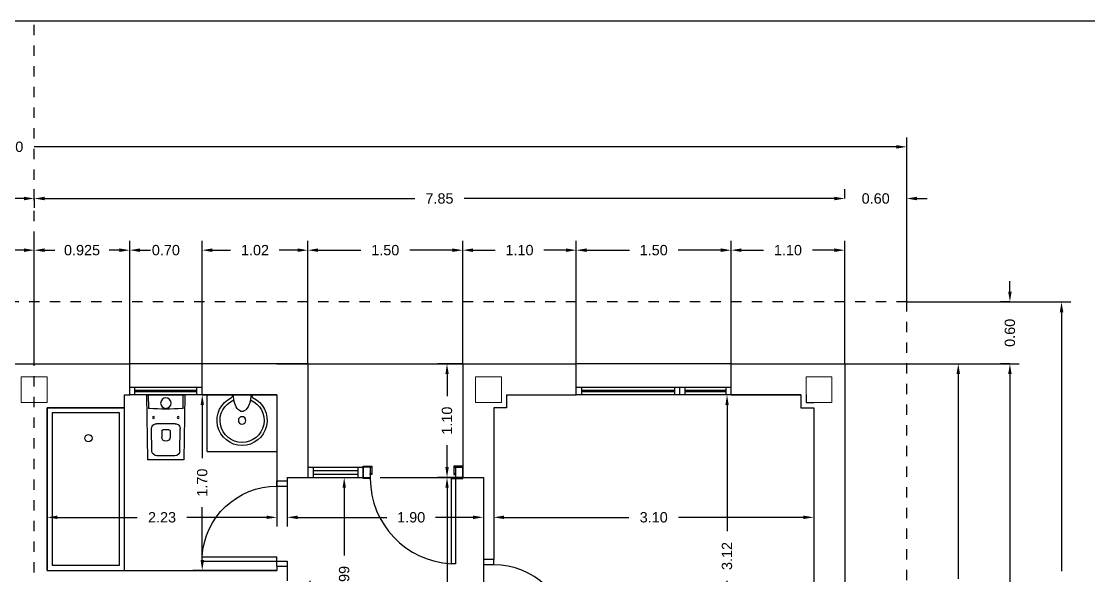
# Model space of a CAD drawing. Header units: millimetres. Extents: x 441156 to 441653, y 4514887 to 4515266.
# Drawn here: x 441307.66 to 441317.99, y 4515212.45 to 4515217.81 of the extents above; entities that cross this region are included whole.
import ezdxf

# ---------------------------------------------------------------- set-up
doc = ezdxf.new("R2010")
doc.units = ezdxf.units.MM
doc.linetypes.add('CONTINUA', pattern=[0])
doc.linetypes.add('RAYITAS', pattern=[0.375, 0.25, -0.125])
doc.layers.add('01_cartela', color=6, linetype='Continuous', plot=False)
for name, color, linetype in [('01_cotas', 254, 'Continuous'), ('01_muros', 1, 'Continuous'), ('01_proyección', 4, 'RAYITAS'), ('01_puertas', 2, 'Continuous'), ('01_sanitarios', 250, 'Continuous'), ('01_tabiques', 3, 'Continuous'), ('01_ventanas', 2, 'Continuous')]:
    doc.layers.add(name, color=color, linetype=linetype)
doc.layers.add('01_pilares baja', color=5, linetype='Continuous', lineweight=20)
doc.styles.add('Estilo1', font='swissel.ttf')
doc.styles.add('ROMANS', font='romans')
doc.dimstyles.new('DECIMAL-50', dxfattribs={"dimtxt": 0.08, "dimasz": 0.15, "dimexe": 0.09, "dimexo": 0, "dimgap": 0.09, "dimtad": 0, "dimzin": 0, "dimdsep": 46, "dimtxsty": 'ROMANS', "dimcen": 0.09, "dimclrt": 6, "dimadec": 0, "dimazin": 0, "dimtfac": 1.38, "dimtix": 1, "dimtofl": 0, "dimtmove": 2, "dimatfit": 3, "dimldrblk": 'OBLIQUE', "dimfxl": 1, "dimtolj": 1, "dimtzin": 0, "dimarcsym": 0})

# ---------------------------------------------------------------- blocks, each defined once
blk = doc.blocks.new('*D72')
at = {"layer": '01_cotas', "color": 0, "linetype": 'CONTINUA', "lineweight": -2, "transparency": 16777216}
for p, q in [((441306.857, 4515214.498), (441306.857, 4515215.688)), ((441307.782, 4515214.498), (441307.782, 4515215.688))]:
    blk.add_line(p, q, dxfattribs=at)
at = {"layer": '01_cotas', "color": 0, "lineweight": -2, "transparency": 16777216}
for p, q in [((441306.757, 4515215.598), (441306.657, 4515215.598)), ((441307.882, 4515215.598), (441307.982, 4515215.598))]:
    blk.add_line(p, q, dxfattribs=at)
at = {"layer": '01_cotas', "color": 0, "transparency": 16777216}
for points in [[(441306.757, 4515215.615), (441306.757, 4515215.581), (441306.857, 4515215.598)], [(441307.882, 4515215.615), (441307.882, 4515215.581), (441307.782, 4515215.598)]]:
    blk.add_solid(points, dxfattribs=at)
at = {"layer": '01_cotas', "color": 7, "transparency": 16777216, "insert": (441307.32, 4515215.598), "char_height": 0.1, "attachment_point": 5, "style": 'Estilo1'}
blk.add_mtext('\\A1;0.925', dxfattribs=at)
blk = doc.blocks.new('*D73')
at = {"layer": '01_cotas', "color": 0, "linetype": 'CONTINUA', "lineweight": -2, "transparency": 16777216}
for p, q in [((441307.782, 4515214.498), (441307.782, 4515215.688)), ((441308.707, 4515214.498), (441308.707, 4515215.688))]:
    blk.add_line(p, q, dxfattribs=at)
at = {"layer": '01_cotas', "color": 0, "lineweight": -2, "transparency": 16777216}
for p, q in [((441307.682, 4515215.598), (441307.582, 4515215.598)), ((441308.807, 4515215.598), (441308.907, 4515215.598))]:
    blk.add_line(p, q, dxfattribs=at)
at = {"layer": '01_cotas', "color": 0, "transparency": 16777216}
for points in [[(441307.682, 4515215.615), (441307.682, 4515215.581), (441307.782, 4515215.598)], [(441308.807, 4515215.615), (441308.807, 4515215.581), (441308.707, 4515215.598)]]:
    blk.add_solid(points, dxfattribs=at)
at = {"layer": '01_cotas', "color": 7, "transparency": 16777216, "insert": (441308.245, 4515215.598), "char_height": 0.1, "attachment_point": 5, "style": 'Estilo1'}
blk.add_mtext('\\A1;0.925', dxfattribs=at)
blk = doc.blocks.new('*D74')
at = {"layer": '01_cotas', "color": 0, "linetype": 'CONTINUA', "lineweight": -2, "transparency": 16777216}
for p, q in [((441308.707, 4515214.498), (441308.707, 4515215.688)), ((441309.407, 4515214.498), (441309.407, 4515215.688))]:
    blk.add_line(p, q, dxfattribs=at)
at = {"layer": '01_cotas', "color": 0, "lineweight": -2, "transparency": 16777216}
for p, q in [((441308.607, 4515215.598), (441308.507, 4515215.598)), ((441309.507, 4515215.598), (441309.607, 4515215.598))]:
    blk.add_line(p, q, dxfattribs=at)
at = {"layer": '01_cotas', "color": 0, "transparency": 16777216}
for points in [[(441308.607, 4515215.615), (441308.607, 4515215.581), (441308.707, 4515215.598)], [(441309.507, 4515215.615), (441309.507, 4515215.581), (441309.407, 4515215.598)]]:
    blk.add_solid(points, dxfattribs=at)
at = {"layer": '01_cotas', "color": 7, "transparency": 16777216, "insert": (441309.057, 4515215.598), "char_height": 0.1, "attachment_point": 5, "style": 'Estilo1'}
blk.add_mtext('\\A1;0.70', dxfattribs=at)
blk = doc.blocks.new('*D75')
at = {"layer": '01_cotas', "color": 0, "linetype": 'CONTINUA', "lineweight": -2, "transparency": 16777216}
for p, q in [((441309.407, 4515214.498), (441309.407, 4515215.688)), ((441310.432, 4515214.498), (441310.432, 4515215.688))]:
    blk.add_line(p, q, dxfattribs=at)
at = {"layer": '01_cotas', "color": 0, "lineweight": -2, "transparency": 16777216}
for p, q in [((441309.507, 4515215.598), (441309.684, 4515215.598)), ((441310.332, 4515215.598), (441310.155, 4515215.598))]:
    blk.add_line(p, q, dxfattribs=at)
at = {"layer": '01_cotas', "color": 0, "transparency": 16777216}
for points in [[(441309.507, 4515215.615), (441309.507, 4515215.581), (441309.407, 4515215.598)], [(441310.332, 4515215.615), (441310.332, 4515215.581), (441310.432, 4515215.598)]]:
    blk.add_solid(points, dxfattribs=at)
at = {"layer": '01_cotas', "color": 7, "transparency": 16777216, "insert": (441309.92, 4515215.598), "char_height": 0.1, "attachment_point": 5, "style": 'Estilo1'}
blk.add_mtext('\\A1;1.02', dxfattribs=at)
blk = doc.blocks.new('*D76')
at = {"layer": '01_cotas', "color": 0, "linetype": 'CONTINUA', "lineweight": -2, "transparency": 16777216}
for p, q in [((441310.432, 4515214.498), (441310.432, 4515215.688)), ((441311.932, 4515214.498), (441311.932, 4515215.688))]:
    blk.add_line(p, q, dxfattribs=at)
at = {"layer": '01_cotas', "color": 0, "lineweight": -2, "transparency": 16777216}
for p, q in [((441310.532, 4515215.598), (441310.946, 4515215.598)), ((441311.832, 4515215.598), (441311.419, 4515215.598))]:
    blk.add_line(p, q, dxfattribs=at)
at = {"layer": '01_cotas', "color": 0, "transparency": 16777216}
for points in [[(441310.532, 4515215.615), (441310.532, 4515215.581), (441310.432, 4515215.598)], [(441311.832, 4515215.615), (441311.832, 4515215.581), (441311.932, 4515215.598)]]:
    blk.add_solid(points, dxfattribs=at)
at = {"layer": '01_cotas', "color": 7, "transparency": 16777216, "insert": (441311.182, 4515215.598), "char_height": 0.1, "attachment_point": 5, "style": 'Estilo1'}
blk.add_mtext('\\A1;1.50', dxfattribs=at)
blk = doc.blocks.new('*D77')
at = {"layer": '01_cotas', "color": 0, "linetype": 'CONTINUA', "lineweight": -2, "transparency": 16777216}
for p, q in [((441311.932, 4515214.498), (441311.932, 4515215.688)), ((441313.032, 4515214.498), (441313.032, 4515215.688))]:
    blk.add_line(p, q, dxfattribs=at)
at = {"layer": '01_cotas', "color": 0, "lineweight": -2, "transparency": 16777216}
for p, q in [((441312.032, 4515215.598), (441312.246, 4515215.598)), ((441312.932, 4515215.598), (441312.719, 4515215.598))]:
    blk.add_line(p, q, dxfattribs=at)
at = {"layer": '01_cotas', "color": 0, "transparency": 16777216}
for points in [[(441312.032, 4515215.615), (441312.032, 4515215.581), (441311.932, 4515215.598)], [(441312.932, 4515215.615), (441312.932, 4515215.581), (441313.032, 4515215.598)]]:
    blk.add_solid(points, dxfattribs=at)
at = {"layer": '01_cotas', "color": 7, "transparency": 16777216, "insert": (441312.482, 4515215.598), "char_height": 0.1, "attachment_point": 5, "style": 'Estilo1'}
blk.add_mtext('\\A1;1.10', dxfattribs=at)
blk = doc.blocks.new('*D78')
at = {"layer": '01_cotas', "color": 0, "linetype": 'CONTINUA', "lineweight": -2, "transparency": 16777216}
for p, q in [((441313.032, 4515214.498), (441313.032, 4515215.688)), ((441314.532, 4515214.498), (441314.532, 4515215.688))]:
    blk.add_line(p, q, dxfattribs=at)
at = {"layer": '01_cotas', "color": 0, "lineweight": -2, "transparency": 16777216}
for p, q in [((441313.132, 4515215.598), (441313.546, 4515215.598)), ((441314.432, 4515215.598), (441314.019, 4515215.598))]:
    blk.add_line(p, q, dxfattribs=at)
at = {"layer": '01_cotas', "color": 0, "transparency": 16777216}
for points in [[(441313.132, 4515215.615), (441313.132, 4515215.581), (441313.032, 4515215.598)], [(441314.432, 4515215.615), (441314.432, 4515215.581), (441314.532, 4515215.598)]]:
    blk.add_solid(points, dxfattribs=at)
at = {"layer": '01_cotas', "color": 7, "transparency": 16777216, "insert": (441313.782, 4515215.598), "char_height": 0.1, "attachment_point": 5, "style": 'Estilo1'}
blk.add_mtext('\\A1;1.50', dxfattribs=at)
blk = doc.blocks.new('*D79')
at = {"layer": '01_cotas', "color": 0, "linetype": 'CONTINUA', "lineweight": -2, "transparency": 16777216}
for p, q in [((441314.532, 4515214.498), (441314.532, 4515215.688)), ((441315.632, 4515214.498), (441315.632, 4515215.688))]:
    blk.add_line(p, q, dxfattribs=at)
at = {"layer": '01_cotas', "color": 0, "lineweight": -2, "transparency": 16777216}
for p, q in [((441314.632, 4515215.598), (441314.846, 4515215.598)), ((441315.532, 4515215.598), (441315.319, 4515215.598))]:
    blk.add_line(p, q, dxfattribs=at)
at = {"layer": '01_cotas', "color": 0, "transparency": 16777216}
for points in [[(441314.632, 4515215.615), (441314.632, 4515215.581), (441314.532, 4515215.598)], [(441315.532, 4515215.615), (441315.532, 4515215.581), (441315.632, 4515215.598)]]:
    blk.add_solid(points, dxfattribs=at)
at = {"layer": '01_cotas', "color": 7, "transparency": 16777216, "insert": (441315.082, 4515215.598), "char_height": 0.1, "attachment_point": 5, "style": 'Estilo1'}
blk.add_mtext('\\A1;1.10', dxfattribs=at)
blk = doc.blocks.new('*D80')
at = {"layer": '01_cotas', "color": 0, "linetype": 'CONTINUA', "lineweight": -2, "transparency": 16777216}
for p, q in [((441299.332, 4515215.098), (441299.332, 4515216.688)), ((441316.232, 4515215.098), (441316.232, 4515216.688))]:
    blk.add_line(p, q, dxfattribs=at)
at = {"layer": '01_cotas', "color": 0, "lineweight": -2, "transparency": 16777216}
for p, q in [((441299.432, 4515216.598), (441307.22, 4515216.598)), ((441316.132, 4515216.598), (441307.782, 4515216.598))]:
    blk.add_line(p, q, dxfattribs=at)
at = {"layer": '01_cotas', "color": 0, "transparency": 16777216}
for points in [[(441299.432, 4515216.615), (441299.432, 4515216.581), (441299.332, 4515216.598)], [(441316.132, 4515216.615), (441316.132, 4515216.581), (441316.232, 4515216.598)]]:
    blk.add_solid(points, dxfattribs=at)
at = {"layer": '01_cotas', "color": 7, "transparency": 16777216, "insert": (441307.501, 4515216.598), "char_height": 0.1, "attachment_point": 5, "style": 'Estilo1'}
blk.add_mtext('\\A1;16.90', dxfattribs=at)
blk = doc.blocks.new('*D85')
at = {"layer": '01_cotas', "color": 0, "linetype": 'CONTINUA', "lineweight": -2, "transparency": 16777216}
for p, q in [((441315.632, 4515216.098), (441315.632, 4515216.188)), ((441316.232, 4515215.098), (441316.232, 4515216.188))]:
    blk.add_line(p, q, dxfattribs=at)
at = {"layer": '01_cotas', "color": 0, "lineweight": -2, "transparency": 16777216}
for p, q in [((441315.532, 4515216.098), (441315.432, 4515216.098)), ((441316.332, 4515216.098), (441316.432, 4515216.098))]:
    blk.add_line(p, q, dxfattribs=at)
at = {"layer": '01_cotas', "color": 0, "transparency": 16777216}
for points in [[(441315.532, 4515216.115), (441315.532, 4515216.081), (441315.632, 4515216.098)], [(441316.332, 4515216.115), (441316.332, 4515216.081), (441316.232, 4515216.098)]]:
    blk.add_solid(points, dxfattribs=at)
at = {"layer": '01_cotas', "color": 7, "transparency": 16777216, "insert": (441315.932, 4515216.098), "char_height": 0.1, "attachment_point": 5, "style": 'Estilo1'}
blk.add_mtext('\\A1;0.60', dxfattribs=at)
blk = doc.blocks.new('*D119')
at = {"layer": '01_cotas', "color": 0, "linetype": 'CONTINUA', "lineweight": -2, "transparency": 16777216}
for p, q in [((441299.932, 4515216.098), (441299.932, 4515216.188)), ((441307.782, 4515216.098), (441307.782, 4515216.008))]:
    blk.add_line(p, q, dxfattribs=at)
at = {"layer": '01_cotas', "color": 0, "lineweight": -2, "transparency": 16777216}
for p, q in [((441300.032, 4515216.098), (441303.618, 4515216.098)), ((441307.682, 4515216.098), (441304.097, 4515216.098))]:
    blk.add_line(p, q, dxfattribs=at)
at = {"layer": '01_cotas', "color": 0, "transparency": 16777216}
for points in [[(441300.032, 4515216.115), (441300.032, 4515216.081), (441299.932, 4515216.098)], [(441307.682, 4515216.115), (441307.682, 4515216.081), (441307.782, 4515216.098)]]:
    blk.add_solid(points, dxfattribs=at)
at = {"layer": '01_cotas', "color": 7, "transparency": 16777216, "insert": (441303.857, 4515216.098), "char_height": 0.1, "attachment_point": 5, "style": 'Estilo1'}
blk.add_mtext('\\A1;7.85', dxfattribs=at)
blk = doc.blocks.new('*D120')
at = {"layer": '01_cotas', "color": 0, "linetype": 'CONTINUA', "lineweight": -2, "transparency": 16777216}
for p, q in [((441307.782, 4515216.098), (441307.782, 4515216.188)), ((441315.632, 4515216.098), (441315.632, 4515216.188))]:
    blk.add_line(p, q, dxfattribs=at)
at = {"layer": '01_cotas', "color": 0, "lineweight": -2, "transparency": 16777216}
for p, q in [((441307.882, 4515216.098), (441311.468, 4515216.098)), ((441315.532, 4515216.098), (441311.947, 4515216.098))]:
    blk.add_line(p, q, dxfattribs=at)
at = {"layer": '01_cotas', "color": 0, "transparency": 16777216}
for points in [[(441307.882, 4515216.115), (441307.882, 4515216.081), (441307.782, 4515216.098)], [(441315.532, 4515216.115), (441315.532, 4515216.081), (441315.632, 4515216.098)]]:
    blk.add_solid(points, dxfattribs=at)
at = {"layer": '01_cotas', "color": 7, "transparency": 16777216, "insert": (441311.707, 4515216.098), "char_height": 0.1, "attachment_point": 5, "style": 'Estilo1'}
blk.add_mtext('\\A1;7.85', dxfattribs=at)
blk = doc.blocks.new('P725-10')
for p, q in [((-0.05, 0.824), (-0.091, 0.824)), ((-0.091, 0.824), (-0.091, 0.1)), ((-0.05, 0.824), (-0.05, 0)), ((-0.775, 0.1), (-0.825, 0.1)), ((-0.825, 0), (-0.775, 0)), ((-0.775, 0.1), (-0.775, 0)), ((0, 0.1), (-0.091, 0.1)), ((-0.05, 0), (0, 0))]:
    blk.add_line(p, q)
blk.add_arc((-0.05, 0.1), 0.725, 93.2758, 180)
blk = doc.blocks.new('duravit inodoro cisterna')
at = {"layer": '01_sanitarios', "linetype": 'Continuous'}
for p, q in [((-0.136, 0.541), (-0.14, 0.331)), ((0.086, 0.59), (-0.086, 0.59)), ((0.136, 0.541), (0.14, 0.331)), ((-0.04, 0.35), (-0.04, 0.41)), ((0.03, 0.34), (-0.03, 0.34)), ((0.04, 0.35), (0.04, 0.41)), ((0.09, 0.28), (-0.09, 0.28)), ((-0.166, 0.127), (-0.168, 0)), ((0.166, 0.127), (0.168, 0))]:
    blk.add_line(p, q, dxfattribs=at)
at = {"layer": '01_sanitarios', "linetype": 'Continuous', "flags": 128}
blk.add_lwpolyline([(0.181, 0, 0.414214), (0.185, 0.004), (0.185, 0.005), (0.175, 0.626, 0.436396), (0.171, 0.63), (-0.171, 0.63, 0.436396), (-0.175, 0.626), (-0.185, 0.005), (-0.185, 0.004, 0.414214), (-0.181, 0)], format="xyb", close=True, dxfattribs=at)
at = {"layer": '01_sanitarios', "linetype": 'Continuous'}
for centre, radius in [((-0.12, 0.22), 0.01), ((0.12, 0.22), 0.01), ((0, 0.08), 0.051)]:
    blk.add_circle(centre, radius, dxfattribs=at)
for centre, radius, start, end in [((-0.086, 0.54), 0.05, 90, 179.076), ((0.086, 0.54), 0.05, 0.924, 90), ((0, 0.41), 0.04, 0, 180), ((-0.09, 0.33), 0.05, 179.076, 270), ((-0.03, 0.35), 0.01, 180, 270), ((0.03, 0.35), 0.01, 270, 0), ((0.09, 0.33), 0.05, 270, 0.924), ((-0.159, 0.127), 0.007, 93.0641, 179.076), ((0, -2.844), 2.982, 86.9359, 93.0641), ((0.159, 0.127), 0.007, 0.924, 86.9359)]:
    blk.add_arc(centre, radius, start, end, dxfattribs=at)
blk = doc.blocks.new('lav-encimera 2')
at = {"layer": '01_sanitarios'}
for p, q in [((-0.174, -0.017), (-0.174, 0.017)), ((-0.003, 0.107), (-0.019, 0.107)), ((0, 0.104), (0, -0.104)), ((-0.003, -0.107), (-0.019, -0.107))]:
    blk.add_line(p, q, dxfattribs=at)
blk.add_circle((-0.275, 0), 0.04, dxfattribs=at)
for centre, radius, start, end in [((-0.275, 0), 0.27, 24.8749, 335.1251), ((-0.275, 0), 0.237, 22.0656, 338.0564), ((-0.122, 0), 0.0553, 135.6956, 162.5904), ((-0.047, -0.072), 0.159, 106.8165, 135.6956), ((-0.003, -0.217), 0.311, 89.383, 106.8165), ((-0.018, 0.121), 0.0142, 210.5291, 266.214), ((-0.003, 0.104), 0.003, 360, 83.3159), ((-0.122, 0), 0.0553, 197.9532, 224.3044), ((-0.047, 0.073), 0.159, 224.3044, 253.1835), ((-0.003, 0.218), 0.311, 253.1835, 270.617), ((-0.018, -0.121), 0.0142, 93.786, 149.4709), ((-0.003, -0.104), 0.003, 276.6841, 360)]:
    blk.add_arc(centre, radius, start, end, dxfattribs=at)
blk = doc.blocks.new('*D584')
at = {"layer": '01_cotas', "color": 0, "linetype": 'CONTINUA', "lineweight": -2, "transparency": 16777216}
for p, q in [((441315.632, 4515214.498), (441316.822, 4515214.498)), ((441315.632, 4515209.853), (441316.822, 4515209.853))]:
    blk.add_line(p, q, dxfattribs=at)
at = {"layer": '01_cotas', "color": 0, "lineweight": -2, "transparency": 16777216}
for p, q in [((441316.732, 4515214.398), (441316.732, 4515212.416)), ((441316.732, 4515209.953), (441316.732, 4515211.935))]:
    blk.add_line(p, q, dxfattribs=at)
at = {"layer": '01_cotas', "color": 0, "transparency": 16777216}
for points in [[(441316.715, 4515214.398), (441316.749, 4515214.398), (441316.732, 4515214.498)], [(441316.715, 4515209.953), (441316.749, 4515209.953), (441316.732, 4515209.853)]]:
    blk.add_solid(points, dxfattribs=at)
at = {"layer": '01_cotas', "color": 7, "transparency": 16777216, "insert": (441316.732, 4515212.176), "char_height": 0.1, "attachment_point": 5, "rotation": 90, "style": 'Estilo1'}
blk.add_mtext('\\A1;4.65', dxfattribs=at)
blk = doc.blocks.new('*D587')
at = {"layer": '01_cotas', "color": 0, "linetype": 'CONTINUA', "lineweight": -2, "transparency": 16777216}
for p, q in [((441315.632, 4515214.498), (441317.322, 4515214.498)), ((441315.632, 4515204.998), (441317.322, 4515204.998))]:
    blk.add_line(p, q, dxfattribs=at)
at = {"layer": '01_cotas', "color": 0, "lineweight": -2, "transparency": 16777216}
for p, q in [((441317.232, 4515214.398), (441317.232, 4515209.989)), ((441317.232, 4515205.098), (441317.232, 4515209.507))]:
    blk.add_line(p, q, dxfattribs=at)
at = {"layer": '01_cotas', "color": 0, "transparency": 16777216}
for points in [[(441317.215, 4515214.398), (441317.249, 4515214.398), (441317.232, 4515214.498)], [(441317.215, 4515205.098), (441317.249, 4515205.098), (441317.232, 4515204.998)]]:
    blk.add_solid(points, dxfattribs=at)
at = {"layer": '01_cotas', "color": 7, "transparency": 16777216, "insert": (441317.232, 4515209.748), "char_height": 0.1, "attachment_point": 5, "rotation": 90, "style": 'Estilo1'}
blk.add_mtext('\\A1;9.50', dxfattribs=at)
blk = doc.blocks.new('*D588')
at = {"layer": '01_cotas', "color": 0, "linetype": 'CONTINUA', "lineweight": -2, "transparency": 16777216}
for p, q in [((441316.232, 4515215.098), (441317.822, 4515215.098)), ((441316.232, 4515209.403), (441317.822, 4515209.403))]:
    blk.add_line(p, q, dxfattribs=at)
at = {"layer": '01_cotas', "color": 0, "lineweight": -2, "transparency": 16777216}
for p, q in [((441317.732, 4515214.998), (441317.732, 4515212.491)), ((441317.732, 4515209.503), (441317.732, 4515212.01))]:
    blk.add_line(p, q, dxfattribs=at)
at = {"layer": '01_cotas', "color": 0, "transparency": 16777216}
for points in [[(441317.715, 4515214.998), (441317.749, 4515214.998), (441317.732, 4515215.098)], [(441317.715, 4515209.503), (441317.749, 4515209.503), (441317.732, 4515209.403)]]:
    blk.add_solid(points, dxfattribs=at)
at = {"layer": '01_cotas', "color": 7, "transparency": 16777216, "insert": (441317.732, 4515212.251), "char_height": 0.1, "attachment_point": 5, "rotation": 90, "style": 'Estilo1'}
blk.add_mtext('\\A1;5.70', dxfattribs=at)
blk = doc.blocks.new('*D589')
at = {"layer": '01_cotas', "color": 0, "lineweight": -2, "transparency": 16777216}
for p, q in [((441317.232, 4515215.198), (441317.232, 4515215.298)), ((441317.232, 4515214.398), (441317.232, 4515214.298))]:
    blk.add_line(p, q, dxfattribs=at)
at = {"layer": '01_cotas', "color": 0, "linetype": 'CONTINUA', "lineweight": -2, "transparency": 16777216}
for p, q in [((441317.232, 4515215.098), (441317.142, 4515215.098)), ((441317.232, 4515214.498), (441317.142, 4515214.498))]:
    blk.add_line(p, q, dxfattribs=at)
at = {"layer": '01_cotas', "color": 0, "transparency": 16777216}
for points in [[(441317.215, 4515215.198), (441317.249, 4515215.198), (441317.232, 4515215.098)], [(441317.215, 4515214.398), (441317.249, 4515214.398), (441317.232, 4515214.498)]]:
    blk.add_solid(points, dxfattribs=at)
at = {"layer": '01_cotas', "color": 7, "transparency": 16777216, "insert": (441317.232, 4515214.798), "char_height": 0.1, "attachment_point": 5, "rotation": 90, "style": 'Estilo1'}
blk.add_mtext('\\A1;0.60', dxfattribs=at)
blk = doc.blocks.new('*D592')
at = {"layer": '01_cotas', "color": 0, "linetype": 'CONTINUA', "lineweight": -2, "transparency": 16777216}
for p, q in [((441312.232, 4515213.69), (441312.232, 4515212.922)), ((441315.332, 4515213.69), (441315.332, 4515212.922))]:
    blk.add_line(p, q, dxfattribs=at)
at = {"layer": '01_cotas', "color": 0, "lineweight": -2, "transparency": 16777216}
for p, q in [((441312.332, 4515213.012), (441313.542, 4515213.012)), ((441315.232, 4515213.012), (441314.022, 4515213.012))]:
    blk.add_line(p, q, dxfattribs=at)
at = {"layer": '01_cotas', "color": 0, "transparency": 16777216}
for points in [[(441312.332, 4515213.029), (441312.332, 4515212.996), (441312.232, 4515213.012)], [(441315.232, 4515213.029), (441315.232, 4515212.996), (441315.332, 4515213.012)]]:
    blk.add_solid(points, dxfattribs=at)
at = {"layer": '01_cotas', "color": 7, "transparency": 16777216, "insert": (441313.782, 4515213.012), "char_height": 0.1, "attachment_point": 5, "style": 'Estilo1'}
blk.add_mtext('\\A1;3.10', dxfattribs=at)
blk = doc.blocks.new('*D593')
at = {"layer": '01_cotas', "color": 0, "linetype": 'CONTINUA', "lineweight": -2, "transparency": 16777216}
for p, q in [((441315.207, 4515214.198), (441314.402, 4515214.198)), ((441315.112, 4515211.078), (441314.402, 4515211.078))]:
    blk.add_line(p, q, dxfattribs=at)
at = {"layer": '01_cotas', "color": 0, "lineweight": -2, "transparency": 16777216}
for p, q in [((441314.492, 4515214.098), (441314.492, 4515212.877)), ((441314.492, 4515211.178), (441314.492, 4515212.399))]:
    blk.add_line(p, q, dxfattribs=at)
at = {"layer": '01_cotas', "color": 0, "transparency": 16777216}
for points in [[(441314.476, 4515214.098), (441314.509, 4515214.098), (441314.492, 4515214.198)], [(441314.476, 4515211.178), (441314.509, 4515211.178), (441314.492, 4515211.078)]]:
    blk.add_solid(points, dxfattribs=at)
at = {"layer": '01_cotas', "color": 7, "transparency": 16777216, "insert": (441314.492, 4515212.638), "char_height": 0.1, "attachment_point": 5, "rotation": 90, "style": 'Estilo1'}
blk.add_mtext('\\A1;3.12', dxfattribs=at)
blk = doc.blocks.new('*D594')
at = {"layer": '01_cotas', "color": 0, "linetype": 'CONTINUA', "lineweight": -2, "transparency": 16777216}
for p, q in [((441310.232, 4515213.398), (441310.232, 4515212.922)), ((441312.132, 4515213.398), (441312.132, 4515212.922))]:
    blk.add_line(p, q, dxfattribs=at)
at = {"layer": '01_cotas', "color": 0, "lineweight": -2, "transparency": 16777216}
for p, q in [((441310.332, 4515213.012), (441311.197, 4515213.012)), ((441312.032, 4515213.012), (441311.67, 4515213.012))]:
    blk.add_line(p, q, dxfattribs=at)
at = {"layer": '01_cotas', "color": 0, "transparency": 16777216}
for points in [[(441310.332, 4515213.029), (441310.332, 4515212.996), (441310.232, 4515213.012)], [(441312.032, 4515213.029), (441312.032, 4515212.996), (441312.132, 4515213.012)]]:
    blk.add_solid(points, dxfattribs=at)
at = {"layer": '01_cotas', "color": 7, "transparency": 16777216, "insert": (441311.433, 4515213.012), "char_height": 0.1, "attachment_point": 5, "style": 'Estilo1'}
blk.add_mtext('\\A1;1.90', dxfattribs=at)
blk = doc.blocks.new('*D595')
at = {"layer": '01_cotas', "color": 0, "linetype": 'CONTINUA', "lineweight": -2, "transparency": 16777216}
for p, q in [((441312.132, 4515212.604), (441312.132, 4515211.965)), ((441310.452, 4515212.398), (441310.452, 4515211.965))]:
    blk.add_line(p, q, dxfattribs=at)
at = {"layer": '01_cotas', "color": 0, "lineweight": -2, "transparency": 16777216}
for p, q in [((441310.552, 4515212.055), (441311.056, 4515212.055)), ((441312.032, 4515212.055), (441311.529, 4515212.055))]:
    blk.add_line(p, q, dxfattribs=at)
at = {"layer": '01_cotas', "color": 0, "transparency": 16777216}
for points in [[(441310.552, 4515212.071), (441310.552, 4515212.038), (441310.452, 4515212.055)], [(441312.032, 4515212.071), (441312.032, 4515212.038), (441312.132, 4515212.055)]]:
    blk.add_solid(points, dxfattribs=at)
at = {"layer": '01_cotas', "color": 7, "transparency": 16777216, "insert": (441311.292, 4515212.055), "char_height": 0.1, "attachment_point": 5, "style": 'Estilo1'}
blk.add_mtext('\\A1;1.68', dxfattribs=at)
blk = doc.blocks.new('*D600')
at = {"layer": '01_cotas', "color": 0, "linetype": 'CONTINUA', "lineweight": -2, "transparency": 16777216}
for p, q in [((441307.907, 4515213.364), (441307.907, 4515212.922)), ((441310.132, 4515213.364), (441310.132, 4515212.922))]:
    blk.add_line(p, q, dxfattribs=at)
at = {"layer": '01_cotas', "color": 0, "lineweight": -2, "transparency": 16777216}
for p, q in [((441308.007, 4515213.012), (441308.78, 4515213.012)), ((441310.032, 4515213.012), (441309.26, 4515213.012))]:
    blk.add_line(p, q, dxfattribs=at)
at = {"layer": '01_cotas', "color": 0, "transparency": 16777216}
for points in [[(441308.007, 4515213.029), (441308.007, 4515212.996), (441307.907, 4515213.012)], [(441310.032, 4515213.029), (441310.032, 4515212.996), (441310.132, 4515213.012)]]:
    blk.add_solid(points, dxfattribs=at)
at = {"layer": '01_cotas', "color": 7, "transparency": 16777216, "insert": (441309.02, 4515213.012), "char_height": 0.1, "attachment_point": 5, "style": 'Estilo1'}
blk.add_mtext('\\A1;2.23', dxfattribs=at)
blk = doc.blocks.new('*D601')
at = {"layer": '01_cotas', "color": 0, "linetype": 'CONTINUA', "lineweight": -2, "transparency": 16777216}
for p, q in [((441310.132, 4515214.198), (441309.319, 4515214.198)), ((441310.132, 4515212.498), (441309.319, 4515212.498))]:
    blk.add_line(p, q, dxfattribs=at)
at = {"layer": '01_cotas', "color": 0, "lineweight": -2, "transparency": 16777216}
for p, q in [((441309.409, 4515214.098), (441309.409, 4515213.584)), ((441309.409, 4515212.598), (441309.409, 4515213.112))]:
    blk.add_line(p, q, dxfattribs=at)
at = {"layer": '01_cotas', "color": 0, "transparency": 16777216}
for points in [[(441309.393, 4515214.098), (441309.426, 4515214.098), (441309.409, 4515214.198)], [(441309.393, 4515212.598), (441309.426, 4515212.598), (441309.409, 4515212.498)]]:
    blk.add_solid(points, dxfattribs=at)
at = {"layer": '01_cotas', "color": 7, "transparency": 16777216, "insert": (441309.409, 4515213.348), "char_height": 0.1, "attachment_point": 5, "rotation": 90, "style": 'Estilo1'}
blk.add_mtext('\\A1;1.70', dxfattribs=at)
blk = doc.blocks.new('*D602')
at = {"layer": '01_cotas', "color": 0, "linetype": 'CONTINUA', "lineweight": -2, "transparency": 16777216}
for p, q in [((441310.765, 4515213.398), (441310.874, 4515213.398)), ((441310.765, 4515211.413), (441310.874, 4515211.413))]:
    blk.add_line(p, q, dxfattribs=at)
at = {"layer": '01_cotas', "color": 0, "lineweight": -2, "transparency": 16777216}
for p, q in [((441310.784, 4515213.298), (441310.784, 4515212.642)), ((441310.784, 4515211.513), (441310.784, 4515212.169))]:
    blk.add_line(p, q, dxfattribs=at)
at = {"layer": '01_cotas', "color": 0, "transparency": 16777216}
for points in [[(441310.768, 4515213.298), (441310.801, 4515213.298), (441310.784, 4515213.398)], [(441310.768, 4515211.513), (441310.801, 4515211.513), (441310.784, 4515211.413)]]:
    blk.add_solid(points, dxfattribs=at)
at = {"layer": '01_cotas', "color": 7, "transparency": 16777216, "insert": (441310.784, 4515212.406), "char_height": 0.1, "attachment_point": 5, "rotation": 90, "style": 'Estilo1'}
blk.add_mtext('\\A1;1.99', dxfattribs=at)
blk = doc.blocks.new('*D609')
at = {"layer": '01_cotas', "color": 0, "linetype": 'CONTINUA', "lineweight": -2, "transparency": 16777216}
for p, q in [((441311.132, 4515213.398), (441311.87, 4515213.398)), ((441311.132, 4515209.868), (441311.87, 4515209.868))]:
    blk.add_line(p, q, dxfattribs=at)
at = {"layer": '01_cotas', "color": 0, "lineweight": -2, "transparency": 16777216}
for p, q in [((441311.78, 4515213.298), (441311.78, 4515211.873)), ((441311.78, 4515209.968), (441311.78, 4515211.393))]:
    blk.add_line(p, q, dxfattribs=at)
at = {"layer": '01_cotas', "color": 0, "transparency": 16777216}
for points in [[(441311.764, 4515213.298), (441311.797, 4515213.298), (441311.78, 4515213.398)], [(441311.764, 4515209.968), (441311.797, 4515209.968), (441311.78, 4515209.868)]]:
    blk.add_solid(points, dxfattribs=at)
at = {"layer": '01_cotas', "color": 7, "transparency": 16777216, "insert": (441311.78, 4515211.633), "char_height": 0.1, "attachment_point": 5, "rotation": 90, "style": 'Estilo1'}
blk.add_mtext('\\A1;3.53', dxfattribs=at)
blk = doc.blocks.new('*D610')
at = {"layer": '01_cotas', "color": 0, "linetype": 'CONTINUA', "lineweight": -2, "transparency": 16777216}
for p, q in [((441311.932, 4515214.498), (441311.69, 4515214.498)), ((441311.932, 4515213.398), (441311.69, 4515213.398))]:
    blk.add_line(p, q, dxfattribs=at)
at = {"layer": '01_cotas', "color": 0, "lineweight": -2, "transparency": 16777216}
for p, q in [((441311.78, 4515214.398), (441311.78, 4515214.184)), ((441311.78, 4515213.498), (441311.78, 4515213.712))]:
    blk.add_line(p, q, dxfattribs=at)
at = {"layer": '01_cotas', "color": 0, "transparency": 16777216}
for points in [[(441311.764, 4515214.398), (441311.797, 4515214.398), (441311.78, 4515214.498)], [(441311.764, 4515213.498), (441311.797, 4515213.498), (441311.78, 4515213.398)]]:
    blk.add_solid(points, dxfattribs=at)
at = {"layer": '01_cotas', "color": 7, "transparency": 16777216, "insert": (441311.78, 4515213.948), "char_height": 0.1, "attachment_point": 5, "rotation": 90, "style": 'Estilo1'}
blk.add_mtext('\\A1;1.10', dxfattribs=at)

msp = doc.modelspace()

# ---------------------------------------------------------------- linework, layer by layer
at = {"layer": '01_cartela', "color": 1}
msp.add_lwpolyline([(441294.271, 4515217.813), (441294.271, 4515196.278), (441324.909, 4515196.278), (441324.909, 4515217.813)], close=True, dxfattribs=at)
at = {"layer": '01_muros'}
for p, q in [((441306.857, 4515214.498, 0), (441308.707, 4515214.498, 0)), ((441308.707, 4515214.198, 0), (441308.707, 4515214.498, 0)), ((441310.432, 4515214.498, 0), (441309.407, 4515214.498, 0)), ((441309.407, 4515214.198, 0), (441309.407, 4515214.498, 0)), ((441310.132, 4515214.498, 0), (441310.432, 4515214.498, 0)), ((441310.432, 4515214.498, 0), (441310.432, 4515213.398, 0)), ((441311.932, 4515214.498, 0), (441313.032, 4515214.498, 0)), ((441311.932, 4515214.498, 0), (441311.932, 4515213.398, 0)), ((441313.032, 4515214.198, 0), (441313.032, 4515214.498, 0)), ((441314.532, 4515214.498, 0), (441315.632, 4515214.498, 0)), ((441314.532, 4515214.198, 0), (441314.532, 4515214.498, 0)), ((441315.632, 4515214.498, 0), (441315.632, 4515209.853, 0)), ((441315.257, 4515214.198, 0), (441315.257, 4515214.123, 0)), ((441315.257, 4515214.123, 0), (441315.332, 4515214.123, 0))]:
    msp.add_line(p, q, dxfattribs=at)
at = {"layer": '01_pilares baja'}
for points in [[(441307.657, 4515214.373), (441307.907, 4515214.373), (441307.907, 4515214.123), (441307.657, 4515214.123), (441307.657, 4515214.373)], [(441312.057, 4515214.123), (441312.307, 4515214.123), (441312.307, 4515214.373), (441312.057, 4515214.373), (441312.057, 4515214.123)], [(441315.257, 4515214.123), (441315.507, 4515214.123), (441315.507, 4515214.373), (441315.257, 4515214.373), (441315.257, 4515214.123)]]:
    msp.add_lwpolyline(points, close=True, dxfattribs=at)
at = {"layer": '01_proyección', "color": 10, "ltscale": 0.25}
msp.add_line((441307.782, 4515196.278, 0), (441307.782, 4515217.813, 0), dxfattribs=at)
at = {"layer": '01_proyección', "color": 120, "ltscale": 0.25, "elevation": 0}
msp.add_lwpolyline([(441315.632, 4515209.403), (441316.232, 4515209.403), (441316.232, 4515215.098), (441299.332, 4515215.098), (441299.332, 4515209.403), (441299.932, 4515209.403)], dxfattribs=at)
at = {"layer": '01_puertas', "color": 2, "linetype": 'CONTINUA'}
for p, q in [((441310.432, 4515213.498, 0), (441310.967, 4515213.498, 0)), ((441310.482, 4515213.498, 0), (441310.482, 4515213.398, 0)), ((441310.482, 4515213.465, 0), (441310.917, 4515213.465, 0)), ((441310.917, 4515213.498, 0), (441310.917, 4515213.398, 0)), ((441310.967, 4515213.498, 0), (441310.967, 4515213.398, 0)), ((441311.052, 4515213.498, 0), (441311.052, 4515213.438, 0)), ((441311.847, 4515213.498, 0), (441311.847, 4515213.438, 0)), ((441310.432, 4515213.398, 0), (441310.967, 4515213.398, 0)), ((441310.482, 4515213.431, 0), (441310.917, 4515213.431, 0)), ((441311.037, 4515213.428, 0), (441311.037, 4515213.398, 0)), ((441311.862, 4515213.428, 0), (441311.862, 4515213.398, 0)), ((441311.922, 4515213.398, 0), (441311.862, 4515213.398, 0))]:
    msp.add_line(p, q, dxfattribs=at)
at = {"layer": '01_puertas', "color": 2, "linetype": 'CONTINUA', "elevation": 0}
for points in [[(441311.052, 4515213.508), (441311.052, 4515213.498), (441310.967, 4515213.498), (441310.967, 4515213.508)], [(441311.847, 4515213.508), (441311.847, 4515213.498), (441311.932, 4515213.498), (441311.932, 4515213.508)], [(441311.862, 4515213.398), (441311.932, 4515213.398), (441311.932, 4515213.498), (441311.862, 4515213.498)], [(441311.037, 4515213.398), (441311.037, 4515213.388), (441310.967, 4515213.388), (441310.967, 4515213.398)], [(441311.052, 4515213.438), (441311.052, 4515213.428), (441311.037, 4515213.428), (441311.037, 4515213.438)], [(441311.862, 4515213.388), (441311.862, 4515212.563), (441311.822, 4515212.563), (441311.822, 4515213.388)], [(441311.847, 4515213.438), (441311.847, 4515213.428), (441311.862, 4515213.428), (441311.862, 4515213.438)], [(441311.862, 4515213.398), (441311.862, 4515213.388), (441311.932, 4515213.388), (441311.932, 4515213.398)]]:
    msp.add_lwpolyline(points, close=True, dxfattribs=at)
for points in [[(441310.967, 4515213.398), (441310.967, 4515213.498)], [(441311.037, 4515213.498), (441311.037, 4515213.398)]]:
    msp.add_lwpolyline(points, dxfattribs=at)
at = {"layer": '01_puertas', "color": 2, "linetype": 'CONTINUA'}
msp.add_arc((441311.864, 4515213.389, 0), 0.827, 180.0495, 267.1144, dxfattribs=at)
at = {"layer": '01_sanitarios', "linetype": 'CONTINUA'}
for q in [(441309.457, 4515214.198, 0), (441310.132, 4515213.648, 0)]:
    msp.add_line((441309.457, 4515213.648, 0), q, dxfattribs=at)
at = {"layer": '01_sanitarios', "linetype": 'CONTINUA', "elevation": 0}
for points in [[(441308.657, 4515214.073), (441307.907, 4515214.073), (441307.907, 4515212.498), (441308.657, 4515212.498)], [(441308.607, 4515214.023), (441307.957, 4515214.023), (441307.957, 4515212.548), (441308.607, 4515212.548)]]:
    msp.add_lwpolyline(points, close=True, dxfattribs=at)
at = {"layer": '01_sanitarios', "linetype": 'CONTINUA'}
msp.add_circle((441308.307, 4515213.779, 0), 0.035, dxfattribs=at)
at = {"layer": '01_tabiques'}
for p, q in [((441308.657, 4515214.073, 0), (441308.657, 4515214.198, 0)), ((441308.657, 4515214.198, 0), (441308.707, 4515214.198, 0)), ((441309.407, 4515214.198, 0), (441310.132, 4515214.198, 0)), ((441310.132, 4515214.198, 0), (441310.132, 4515213.364, 0)), ((441312.357, 4515214.198, 0), (441313.032, 4515214.198, 0)), ((441312.357, 4515214.198, 0), (441312.357, 4515214.073, 0)), ((441314.532, 4515214.198, 0), (441315.207, 4515214.198, 0)), ((441315.207, 4515214.198, 0), (441315.207, 4515214.073, 0)), ((441307.907, 4515212.498, 0), (441307.907, 4515214.073, 0)), ((441307.907, 4515214.073, 0), (441308.657, 4515214.073, 0)), ((441312.232, 4515214.073, 0), (441312.232, 4515212.604, 0)), ((441312.357, 4515214.073, 0), (441312.232, 4515214.073, 0)), ((441315.207, 4515214.073, 0), (441315.332, 4515214.073, 0)), ((441315.332, 4515214.073, 0), (441315.332, 4515211.703, 0)), ((441310.132, 4515213.364, 0), (441310.232, 4515213.364, 0)), ((441310.232, 4515213.398, 0), (441310.432, 4515213.398, 0)), ((441310.232, 4515213.398, 0), (441310.232, 4515213.364, 0)), ((441311.932, 4515213.398, 0), (441312.132, 4515213.398, 0)), ((441312.132, 4515213.398, 0), (441312.132, 4515212.604, 0)), ((441310.132, 4515212.539, 0), (441310.132, 4515212.498, 0)), ((441310.132, 4515212.539, 0), (441310.232, 4515212.539, 0)), ((441310.232, 4515212.539, 0), (441310.232, 4515212.398, 0)), ((441312.232, 4515212.604, 0), (441312.132, 4515212.604, 0)), ((441307.957, 4515212.498, 0), (441310.132, 4515212.498, 0))]:
    msp.add_line(p, q, dxfattribs=at)
at = {"layer": '01_ventanas', "color": 2, "linetype": 'CONTINUA'}
for p, q in [((441309.407, 4515214.498, 0), (441308.707, 4515214.498, 0)), ((441310.432, 4515214.498, 0), (441311.932, 4515214.498, 0)), ((441314.532, 4515214.498, 0), (441313.032, 4515214.498, 0)), ((441309.407, 4515214.268, 0), (441308.707, 4515214.268, 0)), ((441309.407, 4515214.198, 0), (441308.707, 4515214.198, 0)), ((441308.757, 4515214.198, 0), (441308.757, 4515214.268, 0)), ((441309.357, 4515214.24, 0), (441308.757, 4515214.24, 0)), ((441309.357, 4515214.226, 0), (441308.757, 4515214.226, 0)), ((441309.357, 4515214.198, 0), (441309.357, 4515214.268, 0)), ((441314.532, 4515214.268, 0), (441313.032, 4515214.268, 0)), ((441314.532, 4515214.198, 0), (441313.032, 4515214.198, 0)), ((441313.082, 4515214.268, 0), (441313.082, 4515214.198, 0)), ((441313.982, 4515214.24, 0), (441313.082, 4515214.24, 0)), ((441313.982, 4515214.226, 0), (441313.082, 4515214.226, 0)), ((441313.982, 4515214.268, 0), (441313.982, 4515214.198, 0)), ((441314.032, 4515214.268, 0), (441314.032, 4515214.198, 0)), ((441314.082, 4515214.268, 0), (441314.082, 4515214.198, 0)), ((441314.482, 4515214.24, 0), (441314.082, 4515214.24, 0)), ((441314.482, 4515214.226, 0), (441314.082, 4515214.226, 0)), ((441314.482, 4515214.268, 0), (441314.482, 4515214.198, 0))]:
    msp.add_line(p, q, dxfattribs=at)

# ---------------------------------------------------------------- block references
at = {"layer": '01_puertas', "color": 2, "linetype": 'CONTINUA', "xscale": -1, "rotation": 89.99999999531782}
msp.add_blockref('P725-10', (441310.232, 4515212.539, 0), dxfattribs=at)
at = {"layer": '01_puertas', "color": 2, "linetype": 'CONTINUA', "rotation": 270.0000000046822}
msp.add_blockref('P725-10', (441312.132, 4515211.779, 0), dxfattribs=at)
at = {"layer": '01_sanitarios', "linetype": 'CONTINUA', "xscale": -1, "rotation": 180}
msp.add_blockref('duravit inodoro cisterna', (441309.057, 4515214.198, 0), dxfattribs=at)
at = {"layer": '01_sanitarios', "linetype": 'CONTINUA', "xscale": -0.9000000000000002, "yscale": 0.9000000000000002, "zscale": 0.9000000000000002, "rotation": 269.9999999753874}
msp.add_blockref('lav-encimera 2', (441309.795, 4515214.198, 0), dxfattribs=at)

# ---------------------------------------------------------------- dimensions: what is measured, and where the dimension line sits
at = {"layer": '01_cotas'}
dim = msp.add_linear_dim(base=(441316.232, 4515216.598), p1=(441299.332, 4515215.098, 0), p2=(441316.232, 4515215.098, 0), dimstyle='DECIMAL-50', override={"dimtxt": 0.1, "dimasz": 0.1, "dimtxsty": 'Estilo1', "dimsah": 1, "dimclrt": 7, "dimfxl": 0.09, "dimarcsym": 2}, dxfattribs=at)
dim.commit()
dim.dimension.update_dxf_attribs({"geometry": '*D80', "text_midpoint": (441307.501, 4515216.598), "dimtype": 160})
for base, p1, p2, picture, middle in [((441307.782, 4515216.098), (441299.932, 4515216.098), (441307.782, 4515216.098), '*D119', (441303.857, 4515216.098)), ((441315.632, 4515216.098), (441307.782, 4515216.098), (441315.632, 4515216.098), '*D120', (441311.707, 4515216.098)), ((441316.232, 4515216.098), (441315.632, 4515216.098), (441316.232, 4515215.098), '*D85', (441315.932, 4515216.098)), ((441309.407, 4515215.598), (441308.707, 4515214.498, 0), (441309.407, 4515214.498, 0), '*D74', (441309.057, 4515215.598)), ((441310.4321301, 4515215.5980118), (441309.4071303, 4515214.4980118, -0.0000006), (441310.4321301, 4515214.4980118, 0.0000002), '*D75', (441309.9196302, 4515215.5980118)), ((441311.932, 4515215.598), (441310.432, 4515214.498, 0), (441311.932, 4515214.498, 0), '*D76', (441311.182, 4515215.598)), ((441313.032, 4515215.598), (441311.932, 4515214.498, 0), (441313.032, 4515214.498, 0), '*D77', (441312.482, 4515215.598)), ((441314.532, 4515215.598), (441313.032, 4515214.498, 0), (441314.532, 4515214.498, 0), '*D78', (441313.782, 4515215.598)), ((441315.632, 4515215.598), (441314.532, 4515214.498, 0), (441315.632, 4515214.498, 0), '*D79', (441315.082, 4515215.598))]:
    dim = msp.add_linear_dim(base=base, p1=p1, p2=p2, dimstyle='DECIMAL-50', override={"dimtxt": 0.1, "dimasz": 0.1, "dimtxsty": 'Estilo1', "dimsah": 1, "dimclrt": 7, "dimfxl": 0.09, "dimarcsym": 2}, dxfattribs=at)
    dim.commit()
    dim.dimension.update_dxf_attribs({"geometry": picture, "text_midpoint": middle})
for base, p1, p2, picture, middle in [((441307.782, 4515215.598), (441306.857, 4515214.498, 0), (441307.782, 4515214.498, 0), '*D72', (441307.32, 4515215.598)), ((441308.707, 4515215.598), (441307.782, 4515214.498, 0), (441308.707, 4515214.498, 0), '*D73', (441308.245, 4515215.598))]:
    dim = msp.add_linear_dim(base=base, p1=p1, p2=p2, text='0.925', dimstyle='DECIMAL-50', override={"dimtxt": 0.1, "dimasz": 0.1, "dimtxsty": 'Estilo1', "dimsah": 1, "dimclrt": 7, "dimfxl": 0.09, "dimarcsym": 2}, dxfattribs=at)
    dim.commit()
    dim.dimension.update_dxf_attribs({"geometry": picture, "text_midpoint": middle})
for base, p1, p2, angle, picture, middle in [((441317.232, 4515215.098), (441317.232, 4515214.498), (441317.232, 4515215.098), 90, '*D589', (441317.232, 4515214.798)), ((441317.732129752, 4515209.403011823), (441316.232129752, 4515215.098011823, 0.000000245), (441316.232129752, 4515209.403011823, 0.000000245), 90, '*D588', (441317.732129751, 4515212.250511823)), ((441311.78, 4515214.498), (441311.932, 4515213.398, 0), (441311.932, 4515214.498, 0), 90, '*D610', (441311.78, 4515213.948)), ((441316.73213, 4515209.853011), (441315.63213, 4515214.498012, 0), (441315.632129, 4515209.853011, 0), 90, '*D584', (441316.73213, 4515212.175511)), ((441317.232, 4515214.498), (441315.632, 4515204.998, 0), (441315.632, 4515214.498, 0), 90, '*D587', (441317.232, 4515209.748)), ((441309.409, 4515214.198), (441310.132, 4515212.498, 0), (441310.132, 4515214.198, 0), 90, '*D601', (441309.409, 4515213.348)), ((441314.492, 4515211.078), (441315.207, 4515214.198, 0), (441315.112, 4515211.078, 0), 90, '*D593', (441314.492, 4515212.638)), ((441315.332, 4515213.012), (441312.232, 4515213.69, 0), (441315.332, 4515213.69, 0), 0, '*D592', (441313.782, 4515213.012)), ((441307.9071298, 4515213.012466), (441310.1321305, 4515213.3636981, 0.0000002), (441307.9071298, 4515213.3636981, -0.0000015), 0, '*D600', (441309.0196301, 4515213.012466)), ((441310.78419, 4515213.39803), (441310.76482, 4515211.41301, 0), (441310.76484, 4515213.39803, 0), 90, '*D602', (441310.78419, 4515212.40552)), ((441311.78, 4515213.398), (441311.132, 4515209.868, 0), (441311.132, 4515213.398), 90, '*D609', (441311.78, 4515211.633)), ((441312.132, 4515212.055), (441310.452, 4515212.398, 0), (441312.132, 4515212.604, 0), 0, '*D595', (441311.292, 4515212.055))]:
    dim = msp.add_linear_dim(base=base, p1=p1, p2=p2, angle=angle, dimstyle='DECIMAL-50', override={"dimtxt": 0.1, "dimasz": 0.1, "dimtxsty": 'Estilo1', "dimsah": 1, "dimclrt": 7, "dimfxl": 0.09, "dimarcsym": 2}, dxfattribs=at)
    dim.commit()
    dim.dimension.update_dxf_attribs({"geometry": picture, "text_midpoint": middle})
dim = msp.add_linear_dim(base=(441312.132, 4515213.012), p1=(441310.232, 4515213.398, 0), p2=(441312.132, 4515213.398, 0), angle=0, dimstyle='DECIMAL-50', override={"dimtxt": 0.1, "dimasz": 0.1, "dimtxsty": 'Estilo1', "dimsah": 1, "dimclrt": 7, "dimfxl": 0.09, "dimarcsym": 2}, dxfattribs=at)
dim.commit()
dim.dimension.update_dxf_attribs({"geometry": '*D594', "text_midpoint": (441311.433, 4515213.012), "dimtype": 160})

doc.saveas('drawing.dxf')
